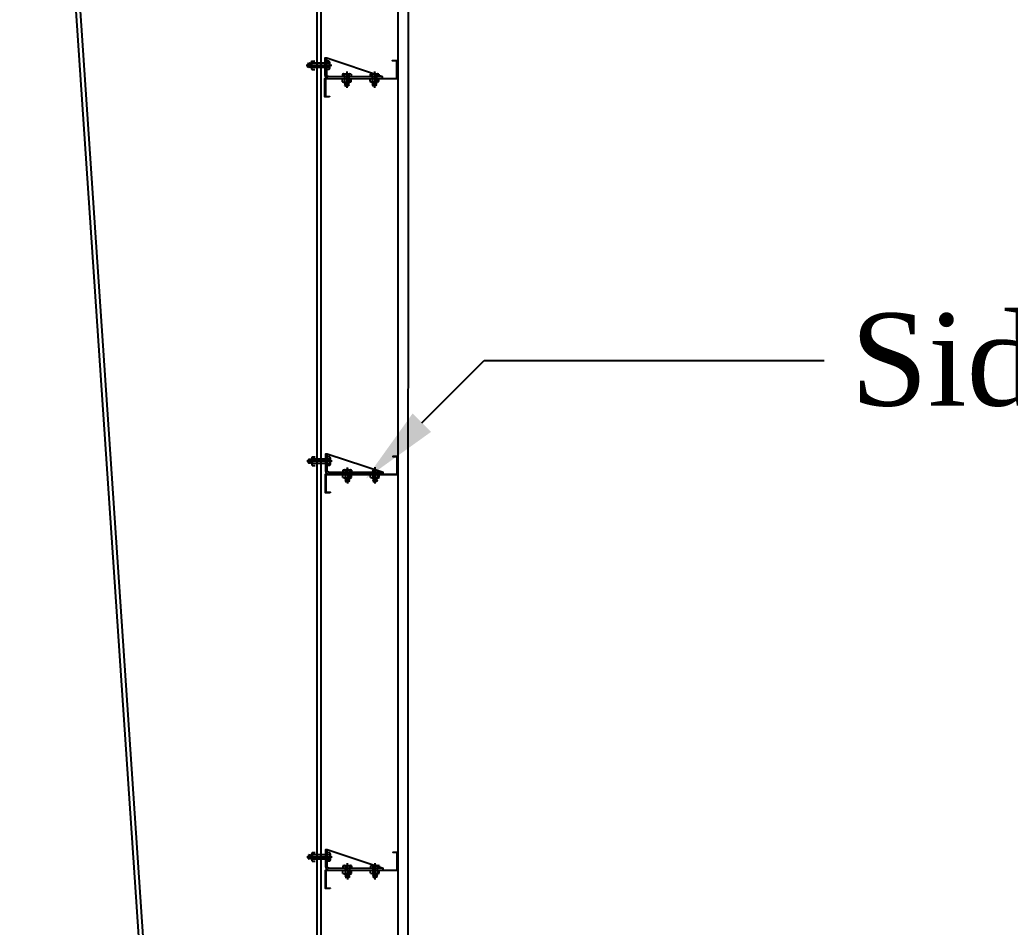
# Model space of a CAD drawing. Header units: metres. Extents: x 1422408 to 2565053, y 3723 to 80428.
# Drawn here: x 2267885.401 to 2267889.155, y 4223.519 to 4226.957 of the extents above; entities that cross this region are included whole.
import ezdxf
from ezdxf import colors
from ezdxf.entities.mleader import LeaderData, LeaderLine
from ezdxf.math import Vec2, Vec3

# ---------------------------------------------------------------- set-up
doc = ezdxf.new("R2010")
doc.units = ezdxf.units.M
doc.header["$LTSCALE"] = 3.5
doc.header["$MEASUREMENT"] = 0
doc.layers.get('0').update_dxf_attribs({"linetype": 'CONTINUOUS'})
doc.styles.add('style1jaya', font='times.ttf')

msp = doc.modelspace()

# ---------------------------------------------------------------- linework, layer by layer
for p, q in [((2267886.11103, 4219.66774), (2267885.40053, 4230.14474)), ((2267886.1271, 4219.66774), (2267885.41659, 4230.14474)), ((2267886.5271, 4219.66774), (2267886.52724, 4230.14474)), ((2267886.5431, 4219.66774), (2267886.54324, 4230.14474)), ((2267886.77575, 4226.74182), (2267886.56372, 4226.81193)), ((2267886.58262, 4226.78467), (2267886.4857, 4226.78454)), ((2267886.63954, 4226.76124), (2267886.6398, 4226.69966)), ((2267886.72799, 4226.7512), (2267886.72803, 4226.74163)), ((2267886.7281, 4226.72307), (2267886.72806, 4226.73265)), ((2267886.73208, 4226.75258), (2267886.75669, 4226.75268)), ((2267886.73619, 4226.75123), (2267886.73632, 4226.72094)), ((2267886.74435, 4226.76167), (2267886.74461, 4226.7001)), ((2267886.7526, 4226.7513), (2267886.75271, 4226.72318)), ((2267886.7608, 4226.75133), (2267886.76084, 4226.74176)), ((2267886.76092, 4226.72321), (2267886.76088, 4226.73278)), ((2267886.73221, 4226.72172), (2267886.75682, 4226.72183)), ((2267886.73632, 4226.72094), (2267886.73847, 4226.72175)), ((2267886.73632, 4226.72094), (2267886.73769, 4226.72)), ((2267886.73633, 4226.71803), (2267886.74635, 4226.72178)), ((2267886.73769, 4226.72), (2267886.73633, 4226.71803)), ((2267886.73633, 4226.71803), (2267886.7377, 4226.71708)), ((2267886.73634, 4226.71511), (2267886.75136, 4226.72074)), ((2267886.7377, 4226.71708), (2267886.73634, 4226.71511)), ((2267886.73634, 4226.71511), (2267886.73771, 4226.71417)), ((2267886.73635, 4226.7122), (2267886.75137, 4226.71782)), ((2267886.73771, 4226.71417), (2267886.73635, 4226.7122)), ((2267886.73635, 4226.7122), (2267886.73772, 4226.71125)), ((2267886.73636, 4226.70928), (2267886.75138, 4226.71491)), ((2267886.73772, 4226.71125), (2267886.73636, 4226.70928)), ((2267886.73636, 4226.70928), (2267886.73774, 4226.70834)), ((2267886.73769, 4226.72), (2267886.74241, 4226.72177)), ((2267886.7377, 4226.71708), (2267886.75029, 4226.7218)), ((2267886.73771, 4226.71417), (2267886.75273, 4226.71979)), ((2267886.73772, 4226.71125), (2267886.75274, 4226.71688)), ((2267886.73774, 4226.70834), (2267886.75275, 4226.71396)), ((2267886.73774, 4226.70834), (2267886.7514, 4226.70908)), ((2267886.73774, 4226.70834), (2267886.74458, 4226.70695)), ((2267886.74229, 4226.70858), (2267886.75139, 4226.71199)), ((2267886.7514, 4226.70908), (2267886.74458, 4226.70695)), ((2267886.74685, 4226.70883), (2267886.75276, 4226.71105)), ((2267886.75209, 4226.72181), (2267886.75136, 4226.72074)), ((2267886.75136, 4226.72074), (2267886.75273, 4226.71979)), ((2267886.75273, 4226.71979), (2267886.75137, 4226.71782)), ((2267886.75137, 4226.71782), (2267886.75274, 4226.71688)), ((2267886.75274, 4226.71688), (2267886.75138, 4226.71491)), ((2267886.75138, 4226.71491), (2267886.75275, 4226.71396)), ((2267886.75275, 4226.71396), (2267886.75139, 4226.71199)), ((2267886.75139, 4226.71199), (2267886.75276, 4226.71105)), ((2267886.75276, 4226.71105), (2267886.7514, 4226.70908)), ((2267886.77799, 4225.2417), (2267886.56596, 4225.31182)), ((2267886.58486, 4225.28455), (2267886.48794, 4225.28442)), ((2267886.64179, 4225.26112), (2267886.64204, 4225.19954)), ((2267886.65824, 4225.25078), (2267886.65822, 4225.24194)), ((2267886.65836, 4225.22262), (2267886.65836, 4225.23351)), ((2267886.73035, 4225.22296), (2267886.73035, 4225.23351)), ((2267886.73844, 4225.25111), (2267886.73856, 4225.22083)), ((2267886.7466, 4225.26155), (2267886.74685, 4225.19998)), ((2267886.75484, 4225.25118), (2267886.75496, 4225.22306)), ((2267886.76316, 4225.22309), (2267886.76312, 4225.23352)), ((2267886.73446, 4225.22161), (2267886.75907, 4225.22171)), ((2267886.73856, 4225.22083), (2267886.74071, 4225.22163)), ((2267886.73856, 4225.22083), (2267886.73993, 4225.21988)), ((2267886.73857, 4225.21791), (2267886.74859, 4225.22166)), ((2267886.73993, 4225.21988), (2267886.73857, 4225.21791)), ((2267886.73857, 4225.21791), (2267886.73995, 4225.21696)), ((2267886.73859, 4225.21499), (2267886.7536, 4225.22062)), ((2267886.73995, 4225.21696), (2267886.73859, 4225.21499)), ((2267886.73859, 4225.21499), (2267886.73996, 4225.21405)), ((2267886.7386, 4225.21208), (2267886.75362, 4225.21771)), ((2267886.73996, 4225.21405), (2267886.7386, 4225.21208)), ((2267886.7386, 4225.21208), (2267886.73997, 4225.21113)), ((2267886.73861, 4225.20916), (2267886.75363, 4225.21479)), ((2267886.73997, 4225.21113), (2267886.73861, 4225.20916)), ((2267886.73861, 4225.20916), (2267886.73998, 4225.20822)), ((2267886.73993, 4225.21988), (2267886.74465, 4225.22165)), ((2267886.73995, 4225.21696), (2267886.75253, 4225.22168)), ((2267886.73996, 4225.21405), (2267886.75497, 4225.21967)), ((2267886.73997, 4225.21113), (2267886.75499, 4225.21676)), ((2267886.73998, 4225.20822), (2267886.755, 4225.21384)), ((2267886.73998, 4225.20822), (2267886.75365, 4225.20896)), ((2267886.73998, 4225.20822), (2267886.74682, 4225.20683)), ((2267886.74454, 4225.20846), (2267886.75364, 4225.21187)), ((2267886.75365, 4225.20896), (2267886.74682, 4225.20683)), ((2267886.7491, 4225.20871), (2267886.75501, 4225.21093)), ((2267886.75434, 4225.22169), (2267886.7536, 4225.22062)), ((2267886.7536, 4225.22062), (2267886.75497, 4225.21967)), ((2267886.75497, 4225.21967), (2267886.75362, 4225.21771)), ((2267886.75362, 4225.21771), (2267886.75499, 4225.21676)), ((2267886.75499, 4225.21676), (2267886.75363, 4225.21479)), ((2267886.75363, 4225.21479), (2267886.755, 4225.21384)), ((2267886.755, 4225.21384), (2267886.75364, 4225.21187)), ((2267886.75364, 4225.21187), (2267886.75501, 4225.21093)), ((2267886.75501, 4225.21093), (2267886.75365, 4225.20896)), ((2267886.77799, 4223.7417), (2267886.56596, 4223.81182)), ((2267886.58486, 4223.78455), (2267886.48794, 4223.78442)), ((2267886.64179, 4223.76112), (2267886.64204, 4223.69954)), ((2267886.7466, 4223.76155), (2267886.74685, 4223.69998)), ((2267886.73023, 4223.75108), (2267886.73027, 4223.74151)), ((2267886.73035, 4223.72296), (2267886.73031, 4223.73253)), ((2267886.73433, 4223.75246), (2267886.75894, 4223.75256)), ((2267886.73844, 4223.75111), (2267886.73856, 4223.72083)), ((2267886.75484, 4223.75118), (2267886.75496, 4223.72306)), ((2267886.76305, 4223.75121), (2267886.76309, 4223.74164)), ((2267886.76316, 4223.72309), (2267886.76312, 4223.73266)), ((2267886.73446, 4223.72161), (2267886.75907, 4223.72171)), ((2267886.73856, 4223.72083), (2267886.74071, 4223.72163)), ((2267886.73856, 4223.72083), (2267886.73993, 4223.71988)), ((2267886.73857, 4223.71791), (2267886.74859, 4223.72166)), ((2267886.73993, 4223.71988), (2267886.73857, 4223.71791)), ((2267886.73857, 4223.71791), (2267886.73995, 4223.71696)), ((2267886.73859, 4223.71499), (2267886.7536, 4223.72062)), ((2267886.73995, 4223.71696), (2267886.73859, 4223.71499)), ((2267886.73859, 4223.71499), (2267886.73996, 4223.71405)), ((2267886.7386, 4223.71208), (2267886.75362, 4223.71771)), ((2267886.73996, 4223.71405), (2267886.7386, 4223.71208)), ((2267886.7386, 4223.71208), (2267886.73997, 4223.71113)), ((2267886.73861, 4223.70916), (2267886.75363, 4223.71479)), ((2267886.73997, 4223.71113), (2267886.73861, 4223.70916)), ((2267886.73861, 4223.70916), (2267886.73998, 4223.70822)), ((2267886.73993, 4223.71988), (2267886.74465, 4223.72165)), ((2267886.73995, 4223.71696), (2267886.75253, 4223.72168)), ((2267886.73996, 4223.71405), (2267886.75497, 4223.71967)), ((2267886.73997, 4223.71113), (2267886.75499, 4223.71676)), ((2267886.73998, 4223.70822), (2267886.755, 4223.71384)), ((2267886.73998, 4223.70822), (2267886.75365, 4223.70896)), ((2267886.73998, 4223.70822), (2267886.74682, 4223.70683)), ((2267886.74454, 4223.70846), (2267886.75364, 4223.71187)), ((2267886.75365, 4223.70896), (2267886.74682, 4223.70683)), ((2267886.7491, 4223.70871), (2267886.75501, 4223.71093)), ((2267886.75434, 4223.72169), (2267886.7536, 4223.72062)), ((2267886.7536, 4223.72062), (2267886.75497, 4223.71967)), ((2267886.75497, 4223.71967), (2267886.75362, 4223.71771)), ((2267886.75362, 4223.71771), (2267886.75499, 4223.71676)), ((2267886.75499, 4223.71676), (2267886.75363, 4223.71479)), ((2267886.75363, 4223.71479), (2267886.755, 4223.71384)), ((2267886.755, 4223.71384), (2267886.75364, 4223.71187)), ((2267886.75364, 4223.71187), (2267886.75501, 4223.71093)), ((2267886.75501, 4223.71093), (2267886.75365, 4223.70896))]:
    msp.add_line(p, q)
at = {"linetype": 'Continuous'}
for p, q in [((2267886.50687, 4226.80125), (2267886.51843, 4226.80129)), ((2267886.57315, 4226.80124), (2267886.56358, 4226.8012)), ((2267886.49213, 4226.79161), (2267886.49074, 4226.78477)), ((2267886.49287, 4226.77795), (2267886.49074, 4226.78477)), ((2267886.49307, 4226.79299), (2267886.49213, 4226.79161)), ((2267886.49213, 4226.79161), (2267886.49775, 4226.7766)), ((2267886.49213, 4226.79161), (2267886.49287, 4226.77795)), ((2267886.49237, 4226.78706), (2267886.49578, 4226.77796)), ((2267886.49262, 4226.7825), (2267886.49484, 4226.77659)), ((2267886.49484, 4226.77659), (2267886.49287, 4226.77795)), ((2267886.49307, 4226.79299), (2267886.4987, 4226.77797)), ((2267886.49504, 4226.79163), (2267886.49307, 4226.79299)), ((2267886.49578, 4226.77796), (2267886.49484, 4226.77659)), ((2267886.49599, 4226.793), (2267886.49504, 4226.79163)), ((2267886.49504, 4226.79163), (2267886.50067, 4226.77661)), ((2267886.49775, 4226.7766), (2267886.49578, 4226.77796)), ((2267886.49599, 4226.793), (2267886.50162, 4226.77798)), ((2267886.49796, 4226.79164), (2267886.49599, 4226.793)), ((2267886.4987, 4226.77797), (2267886.49775, 4226.7766)), ((2267886.4989, 4226.79301), (2267886.49796, 4226.79164)), ((2267886.49796, 4226.79164), (2267886.50358, 4226.77662)), ((2267886.50067, 4226.77661), (2267886.4987, 4226.77797)), ((2267886.4989, 4226.79301), (2267886.50453, 4226.77799)), ((2267886.50087, 4226.79165), (2267886.4989, 4226.79301)), ((2267886.50162, 4226.77798), (2267886.50067, 4226.77661)), ((2267886.50182, 4226.79302), (2267886.50087, 4226.79165)), ((2267886.50087, 4226.79165), (2267886.50559, 4226.77906)), ((2267886.50358, 4226.77662), (2267886.50162, 4226.77798)), ((2267886.50182, 4226.79302), (2267886.50557, 4226.783)), ((2267886.50379, 4226.79166), (2267886.50182, 4226.79302)), ((2267886.50453, 4226.77799), (2267886.50358, 4226.77662)), ((2267886.50474, 4226.79303), (2267886.50379, 4226.79166)), ((2267886.50379, 4226.79166), (2267886.50556, 4226.78694)), ((2267886.5056, 4226.77726), (2267886.50453, 4226.77799)), ((2267886.50553, 4226.79304), (2267886.50474, 4226.79303)), ((2267886.50474, 4226.79303), (2267886.50554, 4226.79088)), ((2267886.50552, 4226.79714), (2267886.50562, 4226.77253)), ((2267886.57318, 4226.79304), (2267886.5069, 4226.79304)), ((2267886.57325, 4226.77664), (2267886.50697, 4226.77664)), ((2267886.507, 4226.76843), (2267886.51843, 4226.76848)), ((2267886.57329, 4226.76843), (2267886.56372, 4226.76839)), ((2267886.57454, 4226.79715), (2267886.57464, 4226.77254)), ((2267886.62318, 4226.75076), (2267886.62322, 4226.74119)), ((2267886.6233, 4226.7226), (2267886.62326, 4226.73217)), ((2267886.62728, 4226.75215), (2267886.65189, 4226.75225)), ((2267886.63138, 4226.7508), (2267886.6315, 4226.72263)), ((2267886.64779, 4226.75087), (2267886.64791, 4226.7227)), ((2267886.65599, 4226.7509), (2267886.65603, 4226.74133)), ((2267886.65611, 4226.72273), (2267886.65607, 4226.73231)), ((2267886.6274, 4226.72125), (2267886.65201, 4226.72135)), ((2267886.6315, 4226.72127), (2267886.63151, 4226.72047)), ((2267886.63151, 4226.72047), (2267886.63366, 4226.72127)), ((2267886.63151, 4226.72047), (2267886.63288, 4226.71952)), ((2267886.63152, 4226.71755), (2267886.64154, 4226.72131)), ((2267886.63288, 4226.71952), (2267886.63152, 4226.71755)), ((2267886.63152, 4226.71755), (2267886.63289, 4226.71661)), ((2267886.63153, 4226.71464), (2267886.64655, 4226.72026)), ((2267886.63289, 4226.71661), (2267886.63153, 4226.71464)), ((2267886.63153, 4226.71464), (2267886.6329, 4226.71369)), ((2267886.63154, 4226.71172), (2267886.64656, 4226.71735)), ((2267886.6329, 4226.71369), (2267886.63154, 4226.71172)), ((2267886.63154, 4226.71172), (2267886.63291, 4226.71078)), ((2267886.63156, 4226.70881), (2267886.64657, 4226.71443)), ((2267886.63291, 4226.71078), (2267886.63156, 4226.70881)), ((2267886.63156, 4226.70881), (2267886.63293, 4226.70786)), ((2267886.63288, 4226.71952), (2267886.6376, 4226.72129)), ((2267886.63289, 4226.71661), (2267886.64548, 4226.72132)), ((2267886.6329, 4226.71369), (2267886.64792, 4226.71932)), ((2267886.63291, 4226.71078), (2267886.64793, 4226.7164)), ((2267886.63293, 4226.70786), (2267886.64794, 4226.71349)), ((2267886.63293, 4226.70786), (2267886.6466, 4226.7086)), ((2267886.63293, 4226.70786), (2267886.63977, 4226.70647)), ((2267886.63748, 4226.70811), (2267886.64658, 4226.71152)), ((2267886.6466, 4226.7086), (2267886.63977, 4226.70647)), ((2267886.64204, 4226.70835), (2267886.64796, 4226.71057)), ((2267886.64728, 4226.72133), (2267886.64655, 4226.72026)), ((2267886.64655, 4226.72026), (2267886.64792, 4226.71932)), ((2267886.64792, 4226.71932), (2267886.64656, 4226.71735)), ((2267886.64656, 4226.71735), (2267886.64793, 4226.7164)), ((2267886.64793, 4226.7164), (2267886.64657, 4226.71443)), ((2267886.64657, 4226.71443), (2267886.64794, 4226.71349)), ((2267886.64794, 4226.71349), (2267886.64658, 4226.71152)), ((2267886.64658, 4226.71152), (2267886.64796, 4226.71057)), ((2267886.64796, 4226.71057), (2267886.6466, 4226.7086)), ((2267886.50911, 4225.30113), (2267886.52067, 4225.30118)), ((2267886.5754, 4225.30112), (2267886.56583, 4225.30108)), ((2267886.49437, 4225.2915), (2267886.49299, 4225.28465)), ((2267886.49512, 4225.27783), (2267886.49299, 4225.28465)), ((2267886.49532, 4225.29287), (2267886.49437, 4225.2915)), ((2267886.49437, 4225.2915), (2267886.5, 4225.27648)), ((2267886.49437, 4225.2915), (2267886.49512, 4225.27783)), ((2267886.49462, 4225.28694), (2267886.49803, 4225.27784)), ((2267886.49487, 4225.28238), (2267886.49709, 4225.27647)), ((2267886.49709, 4225.27647), (2267886.49512, 4225.27783)), ((2267886.49532, 4225.29287), (2267886.50095, 4225.27785)), ((2267886.49729, 4225.29151), (2267886.49532, 4225.29287)), ((2267886.49803, 4225.27784), (2267886.49709, 4225.27647)), ((2267886.49824, 4225.29288), (2267886.49729, 4225.29151)), ((2267886.49729, 4225.29151), (2267886.50292, 4225.27649)), ((2267886.5, 4225.27648), (2267886.49803, 4225.27784)), ((2267886.49824, 4225.29288), (2267886.50386, 4225.27786)), ((2267886.50021, 4225.29152), (2267886.49824, 4225.29288)), ((2267886.50095, 4225.27785), (2267886.5, 4225.27648)), ((2267886.50115, 4225.29289), (2267886.50021, 4225.29152)), ((2267886.50021, 4225.29152), (2267886.50583, 4225.2765)), ((2267886.50292, 4225.27649), (2267886.50095, 4225.27785)), ((2267886.50115, 4225.29289), (2267886.50678, 4225.27787)), ((2267886.50312, 4225.29153), (2267886.50115, 4225.29289)), ((2267886.50386, 4225.27786), (2267886.50292, 4225.27649)), ((2267886.50407, 4225.2929), (2267886.50312, 4225.29153)), ((2267886.50312, 4225.29153), (2267886.50784, 4225.27894)), ((2267886.50583, 4225.2765), (2267886.50386, 4225.27786)), ((2267886.50407, 4225.2929), (2267886.50782, 4225.28288)), ((2267886.50604, 4225.29154), (2267886.50407, 4225.2929)), ((2267886.50678, 4225.27787), (2267886.50583, 4225.2765)), ((2267886.50698, 4225.29292), (2267886.50604, 4225.29154)), ((2267886.50604, 4225.29154), (2267886.50781, 4225.28682)), ((2267886.50785, 4225.27714), (2267886.50678, 4225.27787)), ((2267886.50698, 4225.29292), (2267886.50779, 4225.29076)), ((2267886.50778, 4225.29292), (2267886.50698, 4225.29292)), ((2267886.50776, 4225.29702), (2267886.50786, 4225.27241)), ((2267886.57543, 4225.29292), (2267886.50915, 4225.29292)), ((2267886.5755, 4225.27652), (2267886.50921, 4225.27652)), ((2267886.50925, 4225.26831), (2267886.52067, 4225.26836)), ((2267886.57553, 4225.26831), (2267886.56596, 4225.26827)), ((2267886.57678, 4225.29703), (2267886.57688, 4225.27242)), ((2267886.62543, 4225.25064), (2267886.62547, 4225.24107)), ((2267886.62554, 4225.22248), (2267886.6255, 4225.23205)), ((2267886.62952, 4225.25203), (2267886.65413, 4225.25213)), ((2267886.63363, 4225.25068), (2267886.63375, 4225.22251)), ((2267886.65004, 4225.25075), (2267886.65015, 4225.22258)), ((2267886.62965, 4225.22113), (2267886.65426, 4225.22123)), ((2267886.63375, 4225.22035), (2267886.63591, 4225.22116)), ((2267886.63375, 4225.22115), (2267886.63375, 4225.22035)), ((2267886.63375, 4225.22035), (2267886.63513, 4225.2194)), ((2267886.63377, 4225.21743), (2267886.64379, 4225.22119)), ((2267886.63513, 4225.2194), (2267886.63377, 4225.21743)), ((2267886.63377, 4225.21743), (2267886.63514, 4225.21649)), ((2267886.63378, 4225.21452), (2267886.6488, 4225.22015)), ((2267886.63514, 4225.21649), (2267886.63378, 4225.21452)), ((2267886.63378, 4225.21452), (2267886.63515, 4225.21357)), ((2267886.63379, 4225.2116), (2267886.64881, 4225.21723)), ((2267886.63515, 4225.21357), (2267886.63379, 4225.2116)), ((2267886.63379, 4225.2116), (2267886.63516, 4225.21066)), ((2267886.6338, 4225.20869), (2267886.64882, 4225.21431)), ((2267886.63516, 4225.21066), (2267886.6338, 4225.20869)), ((2267886.6338, 4225.20869), (2267886.63517, 4225.20774)), ((2267886.63513, 4225.2194), (2267886.63985, 4225.22117)), ((2267886.63514, 4225.21649), (2267886.64773, 4225.2212)), ((2267886.63515, 4225.21357), (2267886.65017, 4225.2192)), ((2267886.63516, 4225.21066), (2267886.65018, 4225.21628)), ((2267886.63517, 4225.20774), (2267886.65019, 4225.21337)), ((2267886.63517, 4225.20774), (2267886.64884, 4225.20848)), ((2267886.63517, 4225.20774), (2267886.64202, 4225.20635)), ((2267886.63973, 4225.20799), (2267886.64883, 4225.2114)), ((2267886.64884, 4225.20848), (2267886.64202, 4225.20635)), ((2267886.64429, 4225.20824), (2267886.6502, 4225.21045)), ((2267886.64953, 4225.22121), (2267886.6488, 4225.22015)), ((2267886.6488, 4225.22015), (2267886.65017, 4225.2192)), ((2267886.65017, 4225.2192), (2267886.64881, 4225.21723)), ((2267886.64881, 4225.21723), (2267886.65018, 4225.21628)), ((2267886.65018, 4225.21628), (2267886.64882, 4225.21431)), ((2267886.64882, 4225.21431), (2267886.65019, 4225.21337)), ((2267886.65019, 4225.21337), (2267886.64883, 4225.2114)), ((2267886.64883, 4225.2114), (2267886.6502, 4225.21045)), ((2267886.6502, 4225.21045), (2267886.64884, 4225.20848)), ((2267886.50911, 4223.80113), (2267886.52067, 4223.80118)), ((2267886.5754, 4223.80112), (2267886.56583, 4223.80108)), ((2267886.49437, 4223.7915), (2267886.49299, 4223.78465)), ((2267886.49512, 4223.77783), (2267886.49299, 4223.78465)), ((2267886.49532, 4223.79287), (2267886.49437, 4223.7915)), ((2267886.49437, 4223.7915), (2267886.5, 4223.77648)), ((2267886.49437, 4223.7915), (2267886.49512, 4223.77783)), ((2267886.49462, 4223.78694), (2267886.49803, 4223.77784)), ((2267886.49487, 4223.78238), (2267886.49709, 4223.77647)), ((2267886.49709, 4223.77647), (2267886.49512, 4223.77783)), ((2267886.49532, 4223.79287), (2267886.50095, 4223.77785)), ((2267886.49729, 4223.79151), (2267886.49532, 4223.79287)), ((2267886.49803, 4223.77784), (2267886.49709, 4223.77647)), ((2267886.49824, 4223.79288), (2267886.49729, 4223.79151)), ((2267886.49729, 4223.79151), (2267886.50292, 4223.77649)), ((2267886.5, 4223.77648), (2267886.49803, 4223.77784)), ((2267886.49824, 4223.79288), (2267886.50386, 4223.77786)), ((2267886.50021, 4223.79152), (2267886.49824, 4223.79288)), ((2267886.50095, 4223.77785), (2267886.5, 4223.77648)), ((2267886.50115, 4223.79289), (2267886.50021, 4223.79152)), ((2267886.50021, 4223.79152), (2267886.50583, 4223.7765)), ((2267886.50292, 4223.77649), (2267886.50095, 4223.77785)), ((2267886.50115, 4223.79289), (2267886.50678, 4223.77787)), ((2267886.50312, 4223.79153), (2267886.50115, 4223.79289)), ((2267886.50386, 4223.77786), (2267886.50292, 4223.77649)), ((2267886.50407, 4223.7929), (2267886.50312, 4223.79153)), ((2267886.50312, 4223.79153), (2267886.50784, 4223.77894)), ((2267886.50583, 4223.7765), (2267886.50386, 4223.77786)), ((2267886.50407, 4223.7929), (2267886.50782, 4223.78288)), ((2267886.50604, 4223.79154), (2267886.50407, 4223.7929)), ((2267886.50678, 4223.77787), (2267886.50583, 4223.7765)), ((2267886.50698, 4223.79292), (2267886.50604, 4223.79154)), ((2267886.50604, 4223.79154), (2267886.50781, 4223.78682)), ((2267886.50785, 4223.77714), (2267886.50678, 4223.77787)), ((2267886.50698, 4223.79292), (2267886.50779, 4223.79076)), ((2267886.50778, 4223.79292), (2267886.50698, 4223.79292)), ((2267886.50776, 4223.79702), (2267886.50786, 4223.77241)), ((2267886.57543, 4223.79292), (2267886.50915, 4223.79292)), ((2267886.5755, 4223.77652), (2267886.50921, 4223.77652)), ((2267886.50925, 4223.76831), (2267886.52067, 4223.76836)), ((2267886.57553, 4223.76831), (2267886.56596, 4223.76827)), ((2267886.57678, 4223.79703), (2267886.57688, 4223.77242)), ((2267886.62543, 4223.75064), (2267886.62547, 4223.74107)), ((2267886.62554, 4223.72248), (2267886.6255, 4223.73205)), ((2267886.62952, 4223.75203), (2267886.65413, 4223.75213)), ((2267886.63363, 4223.75068), (2267886.63375, 4223.72251)), ((2267886.65004, 4223.75075), (2267886.65015, 4223.72258)), ((2267886.65824, 4223.75078), (2267886.65828, 4223.74121)), ((2267886.65836, 4223.72262), (2267886.65832, 4223.73219)), ((2267886.62965, 4223.72113), (2267886.65426, 4223.72123)), ((2267886.63375, 4223.72035), (2267886.63591, 4223.72116)), ((2267886.63375, 4223.72115), (2267886.63375, 4223.72035)), ((2267886.63375, 4223.72035), (2267886.63513, 4223.7194)), ((2267886.63377, 4223.71743), (2267886.64379, 4223.72119)), ((2267886.63513, 4223.7194), (2267886.63377, 4223.71743)), ((2267886.63377, 4223.71743), (2267886.63514, 4223.71649)), ((2267886.63378, 4223.71452), (2267886.6488, 4223.72015)), ((2267886.63514, 4223.71649), (2267886.63378, 4223.71452)), ((2267886.63378, 4223.71452), (2267886.63515, 4223.71357)), ((2267886.63379, 4223.7116), (2267886.64881, 4223.71723)), ((2267886.63515, 4223.71357), (2267886.63379, 4223.7116)), ((2267886.63379, 4223.7116), (2267886.63516, 4223.71066)), ((2267886.6338, 4223.70869), (2267886.64882, 4223.71431)), ((2267886.63516, 4223.71066), (2267886.6338, 4223.70869)), ((2267886.6338, 4223.70869), (2267886.63517, 4223.70774)), ((2267886.63513, 4223.7194), (2267886.63985, 4223.72117)), ((2267886.63514, 4223.71649), (2267886.64773, 4223.7212)), ((2267886.63515, 4223.71357), (2267886.65017, 4223.7192)), ((2267886.63516, 4223.71066), (2267886.65018, 4223.71628)), ((2267886.63517, 4223.70774), (2267886.65019, 4223.71337)), ((2267886.63517, 4223.70774), (2267886.64884, 4223.70848)), ((2267886.63517, 4223.70774), (2267886.64202, 4223.70635)), ((2267886.63973, 4223.70799), (2267886.64883, 4223.7114)), ((2267886.64884, 4223.70848), (2267886.64202, 4223.70635)), ((2267886.64429, 4223.70824), (2267886.6502, 4223.71045)), ((2267886.64953, 4223.72121), (2267886.6488, 4223.72015)), ((2267886.6488, 4223.72015), (2267886.65017, 4223.7192)), ((2267886.65017, 4223.7192), (2267886.64881, 4223.71723)), ((2267886.64881, 4223.71723), (2267886.65018, 4223.71628)), ((2267886.65018, 4223.71628), (2267886.64882, 4223.71431)), ((2267886.64882, 4223.71431), (2267886.65019, 4223.71337)), ((2267886.65019, 4223.71337), (2267886.64883, 4223.7114)), ((2267886.64883, 4223.7114), (2267886.6502, 4223.71045)), ((2267886.6502, 4223.71045), (2267886.64884, 4223.70848))]:
    msp.add_line(p, q, dxfattribs=at)
at = {"ltscale": 0.5}
msp.add_lwpolyline([(2267886.83324, 4231.74214), (2267886.8331, 4219.38252), (2267886.8731, 4219.38252), (2267886.87325, 4231.73814)], dxfattribs=at)
for points in [[(2267886.55696, 4226.74877, 0.4142136), (2267886.57093, 4226.7354), (2267886.77578, 4226.73498), (2267886.77575, 4226.74182), (2267886.57078, 4226.74223, -0.4142136), (2267886.5638, 4226.74891), (2267886.56372, 4226.81193), (2267886.55695, 4226.81191)], [(2267886.55921, 4225.24865, 0.4142136), (2267886.57318, 4225.23528), (2267886.77802, 4225.23487), (2267886.77799, 4225.2417), (2267886.57303, 4225.24211, -0.4142136), (2267886.56604, 4225.2488), (2267886.56596, 4225.31182), (2267886.5592, 4225.31179)], [(2267886.55921, 4223.74865, 0.4142136), (2267886.57318, 4223.73528), (2267886.77802, 4223.73487), (2267886.77799, 4223.7417), (2267886.57303, 4223.74211, -0.4142136), (2267886.56604, 4223.7488), (2267886.56596, 4223.81182), (2267886.5592, 4223.81179)]]:
    msp.add_lwpolyline(points, format="xyb", close=True)
at = {"linetype": 'Continuous'}
for points in [[(2267886.57446, 4226.66531), (2267886.55696, 4226.66531), (2267886.55696, 4226.73534), (2267886.82906, 4226.73535), (2267886.82906, 4226.80182), (2267886.81345, 4226.80182), (2267886.81345, 4226.80366), (2267886.83085, 4226.80366), (2267886.83085, 4226.73364), (2267886.55875, 4226.73363), (2267886.55867, 4226.6671), (2267886.57446, 4226.6671)], [(2267886.57671, 4225.16519), (2267886.55921, 4225.16519), (2267886.55921, 4225.23522), (2267886.83131, 4225.23523), (2267886.83131, 4225.3017), (2267886.81569, 4225.3017), (2267886.81569, 4225.30354), (2267886.83309, 4225.30354), (2267886.8331, 4225.23352), (2267886.561, 4225.23351), (2267886.56091, 4225.16698), (2267886.57671, 4225.16698)], [(2267886.57671, 4223.66519), (2267886.55921, 4223.66519), (2267886.55921, 4223.73522), (2267886.83131, 4223.73523), (2267886.83131, 4223.8017), (2267886.81569, 4223.8017), (2267886.81569, 4223.80354), (2267886.83309, 4223.80354), (2267886.8331, 4223.73352), (2267886.561, 4223.73351), (2267886.56091, 4223.66698), (2267886.57671, 4223.66698)]]:
    msp.add_lwpolyline(points, close=True, dxfattribs=at)
for centre, radius, start, end in [((2267886.51235, 4226.79717), 0.00684, 143.3664, 217.10619), ((2267886.5677, 4226.79712), 0.00684, 323.3664, 37.10619), ((2267886.53086, 4226.78494), 0.02529, 161.31165, 199.16094), ((2267886.51245, 4226.77256), 0.00684, 143.3664, 217.10619), ((2267886.54929, 4226.78474), 0.02529, 341.31165, 19.16094), ((2267886.5678, 4226.77251), 0.00684, 323.3664, 37.10619), ((2267886.6273, 4226.74531), 0.00684, 53.3664, 127.10619), ((2267886.63968, 4226.72691), 0.02529, 71.31165, 109.16094), ((2267886.65191, 4226.74541), 0.00684, 53.3664, 127.10619), ((2267886.62737, 4226.72809), 0.00684, 233.3664, 307.10619), ((2267886.6396, 4226.74659), 0.02529, 251.31165, 289.16094), ((2267886.65198, 4226.72819), 0.00684, 233.3664, 307.10619), ((2267886.5146, 4225.29705), 0.00684, 143.3664, 217.10619), ((2267886.56995, 4225.297), 0.00684, 323.3664, 37.10619), ((2267886.53311, 4225.28482), 0.02529, 161.31165, 199.16094), ((2267886.5147, 4225.27244), 0.00684, 143.3664, 217.10619), ((2267886.55154, 4225.28462), 0.02529, 341.31165, 19.16094), ((2267886.57005, 4225.27239), 0.00684, 323.3664, 37.10619), ((2267886.62955, 4225.24519), 0.00684, 53.3664, 127.10619), ((2267886.64193, 4225.22679), 0.02529, 71.31165, 109.16094), ((2267886.65416, 4225.24529), 0.00684, 53.3664, 127.10619), ((2267886.62962, 4225.22797), 0.00684, 233.3664, 307.10619), ((2267886.64185, 4225.24647), 0.02529, 251.31165, 289.16094), ((2267886.65423, 4225.22807), 0.00684, 233.3664, 307.10619), ((2267886.5146, 4223.79705), 0.00684, 143.3664, 217.10619), ((2267886.56995, 4223.797), 0.00684, 323.3664, 37.10619), ((2267886.53311, 4223.78482), 0.02529, 161.31165, 199.16094), ((2267886.5147, 4223.77244), 0.00684, 143.3664, 217.10619), ((2267886.55154, 4223.78462), 0.02529, 341.31165, 19.16094), ((2267886.57005, 4223.77239), 0.00684, 323.3664, 37.10619), ((2267886.62955, 4223.74519), 0.00684, 53.3664, 127.10619), ((2267886.62962, 4223.72797), 0.00684, 233.3664, 307.10619), ((2267886.64193, 4223.72679), 0.02529, 71.31165, 109.16094), ((2267886.64185, 4223.74647), 0.02529, 251.31165, 289.16094), ((2267886.65416, 4223.74529), 0.00684, 53.3664, 127.10619), ((2267886.65423, 4223.72807), 0.00684, 233.3664, 307.10619)]:
    msp.add_arc(centre, radius, start, end, dxfattribs=at)
for centre, radius, start, end in [((2267886.73211, 4226.74574), 0.00684, 53.3664, 127.10619), ((2267886.74449, 4226.72734), 0.02529, 71.31165, 109.16094), ((2267886.75672, 4226.74585), 0.00684, 53.3664, 127.10619), ((2267886.73218, 4226.72856), 0.00684, 233.3664, 307.10619), ((2267886.74441, 4226.74707), 0.02529, 251.31165, 289.16094), ((2267886.75679, 4226.72866), 0.00684, 233.3664, 307.10619), ((2267886.73443, 4225.22844), 0.00684, 233.3664, 307.10619), ((2267886.74666, 4225.24695), 0.02529, 251.31165, 289.16094), ((2267886.75904, 4225.22854), 0.00684, 233.3664, 307.10619), ((2267886.73436, 4223.74563), 0.00684, 53.3664, 127.10619), ((2267886.73443, 4223.72844), 0.00684, 233.3664, 307.10619), ((2267886.74674, 4223.72722), 0.02529, 71.31165, 109.16094), ((2267886.74666, 4223.74695), 0.02529, 251.31165, 289.16094), ((2267886.75897, 4223.74573), 0.00684, 53.3664, 127.10619), ((2267886.75904, 4223.72854), 0.00684, 233.3664, 307.10619)]:
    msp.add_arc(centre, radius, start, end)

# ---------------------------------------------------------------- leaders
ml = msp.add_multileader_mtext('Standard')
ml.set_content('Side Rail', color=256, style='style1jaya')
ml.set_leader_properties()
ml.build(insert=Vec2(0, 0))
ml.multileader.update_dxf_attribs({"text_right_attachment_type": 6, "dogleg_length": 1090.77257, "arrow_head_size": 0.3})
ctx = ml.context
ctx.base_point, ctx.char_height, ctx.arrow_head_size, ctx.landing_gap_size, ctx.plane_origin = Vec3(2267888.449, 4225.66632), 0.35, 0.3, 0.1, Vec3(2267886.48, 4224.84123)
ctx.right_attachment = 6
notes = []
notes.append((ctx, [(0, (1, 1, 0), (2267887.16009, 4225.66632), (1, 0), 1.28891, [(0, [(2267886.712, 4225.21823)], 0, [])])]))
ctx.mtext.insert, ctx.mtext.flow_direction = Vec3(2267888.549, 4225.84523), 5
for ctx, leaders in notes:
    for number, flags, end, landing, length, lines in leaders:
        leader = LeaderData()
        leader.index, (leader.has_last_leader_line, leader.has_dogleg_vector, leader.attachment_direction) = number, flags
        leader.last_leader_point, leader.dogleg_vector, leader.dogleg_length = Vec3(end), Vec3(landing), length
        for number, points, colour, breaks in lines:
            line = LeaderLine()
            line.index, line.vertices, line.color, line.breaks = number, Vec3.list(points), colors.encode_raw_color(colour), breaks
            leader.lines.append(line)
        ctx.leaders.append(leader)

doc.saveas('drawing.dxf')
